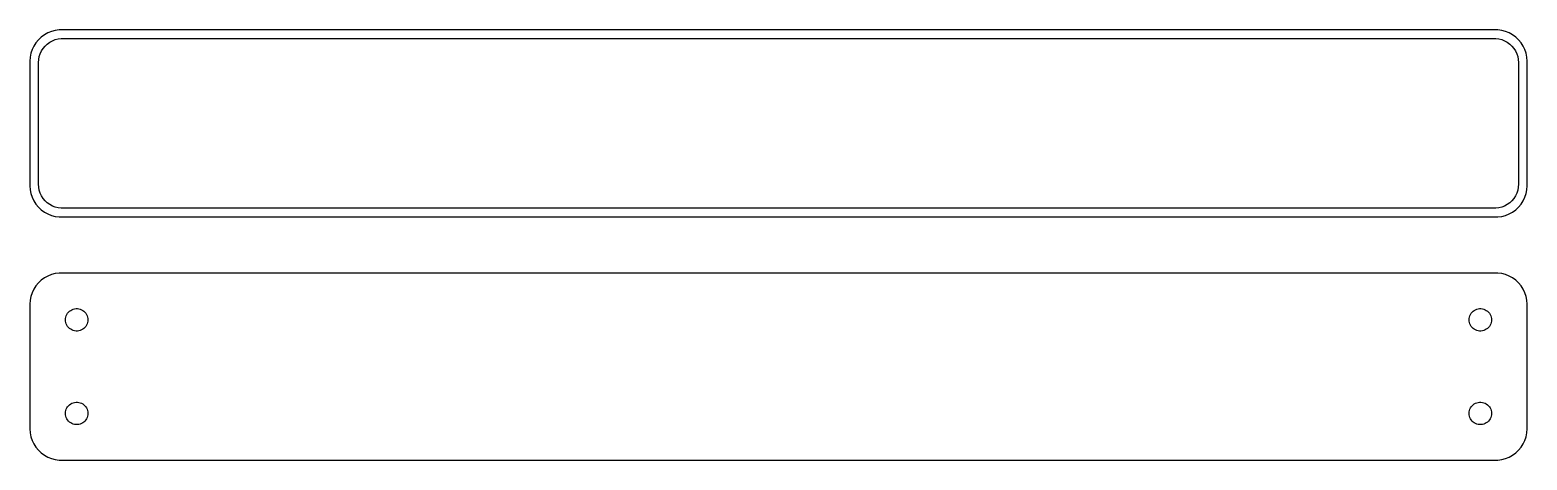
# Model space of a CAD drawing. Header units: metres. Extents: x -120 to 120, y 24 to 93.
import ezdxf

# ---------------------------------------------------------------- set-up
doc = ezdxf.new("R2010")
doc.units = ezdxf.units.M

msp = doc.modelspace()

# ---------------------------------------------------------------- linework, layer by layer
for p, q in [((-118.645, 91.4227), (-119.045, 90.9389)), ((-118.187, 91.8526), (-118.645, 91.4227)), ((-117.679, 92.2216), (-118.187, 91.8526)), ((-117.129, 92.5241), (-117.679, 92.2216)), ((-116.545, 92.7553), (-117.129, 92.5241)), ((-116.823, 91.0171), (-116.398, 91.2512)), ((-115.937, 92.9114), (-116.545, 92.7553)), ((-116.398, 91.2512), (-115.946, 91.4301)), ((-115.946, 91.4301), (-115.475, 91.5509)), ((-115.314, 92.9901), (-115.937, 92.9114)), ((-115.475, 91.5509), (-114.993, 91.6118)), ((115.314, 92.9901), (-115.314, 92.9901)), ((-114.993, 91.6118), (114.993, 91.6118)), ((114.993, 91.6118), (115.475, 91.5509)), ((115.937, 92.9114), (115.314, 92.9901)), ((115.475, 91.5509), (115.946, 91.4301)), ((116.545, 92.7553), (115.937, 92.9114)), ((115.946, 91.4301), (116.398, 91.2512)), ((116.398, 91.2512), (116.823, 91.0171)), ((117.129, 92.5241), (116.545, 92.7553)), ((117.679, 92.2216), (117.129, 92.5241)), ((118.187, 91.8526), (117.679, 92.2216)), ((118.645, 91.4227), (118.187, 91.8526)), ((119.045, 90.9389), (118.645, 91.4227)), ((-119.843, 89.2434), (-119.961, 88.6267)), ((-119.649, 89.8406), (-119.843, 89.2434)), ((-119.382, 90.4088), (-119.649, 89.8406)), ((-119.045, 90.9389), (-119.382, 90.4088)), ((-118.498, 88.7123), (-118.348, 89.1744)), ((-118.348, 89.1744), (-118.141, 89.6141)), ((-118.141, 89.6141), (-117.88, 90.0244)), ((-117.88, 90.0244), (-117.571, 90.3988)), ((-117.571, 90.3988), (-117.216, 90.7315)), ((-117.216, 90.7315), (-116.823, 91.0171)), ((116.823, 91.0171), (117.216, 90.7315)), ((117.216, 90.7315), (117.571, 90.3988)), ((117.571, 90.3988), (117.88, 90.0244)), ((117.88, 90.0244), (118.141, 89.6141)), ((118.141, 89.6141), (118.348, 89.1744)), ((118.348, 89.1744), (118.498, 88.7123)), ((119.382, 90.4088), (119.045, 90.9389)), ((119.649, 89.8406), (119.382, 90.4088)), ((119.843, 89.2434), (119.649, 89.8406)), ((119.961, 88.6267), (119.843, 89.2434)), ((-119.961, 88.6267), (-120, 88)), ((-120, 88), (-120, 68)), ((-118.619, 87.75), (-118.589, 88.235)), ((-118.619, 68.25), (-118.619, 87.75)), ((-118.589, 88.235), (-118.498, 88.7123)), ((118.498, 88.7123), (118.589, 88.235)), ((118.589, 88.235), (118.619, 87.75)), ((118.619, 87.75), (118.619, 68.25)), ((120, 88), (119.961, 88.6267)), ((120, 68), (120, 88)), ((-120, 68), (-119.961, 67.3733)), ((-119.961, 67.3733), (-119.843, 66.7566)), ((-118.589, 67.765), (-118.619, 68.25)), ((-118.498, 67.2877), (-118.589, 67.765)), ((-118.348, 66.8256), (-118.498, 67.2877)), ((118.498, 67.2877), (118.348, 66.8256)), ((118.589, 67.765), (118.498, 67.2877)), ((118.619, 68.25), (118.589, 67.765)), ((119.843, 66.7566), (119.961, 67.3733)), ((119.961, 67.3733), (120, 68)), ((-119.843, 66.7566), (-119.649, 66.1594)), ((-119.649, 66.1594), (-119.382, 65.5912)), ((-119.382, 65.5912), (-119.045, 65.0611)), ((-119.045, 65.0611), (-118.645, 64.5773)), ((-118.141, 66.3859), (-118.348, 66.8256)), ((-117.88, 65.9756), (-118.141, 66.3859)), ((-117.571, 65.6012), (-117.88, 65.9756)), ((-117.216, 65.2685), (-117.571, 65.6012)), ((-116.823, 64.9829), (-117.216, 65.2685)), ((-116.398, 64.7488), (-116.823, 64.9829)), ((116.823, 64.9829), (116.398, 64.7488)), ((117.216, 65.2685), (116.823, 64.9829)), ((117.571, 65.6012), (117.216, 65.2685)), ((117.88, 65.9756), (117.571, 65.6012)), ((118.141, 66.3859), (117.88, 65.9756)), ((118.348, 66.8256), (118.141, 66.3859)), ((118.645, 64.5773), (119.045, 65.0611)), ((119.045, 65.0611), (119.382, 65.5912)), ((119.382, 65.5912), (119.649, 66.1594)), ((119.649, 66.1594), (119.843, 66.7566)), ((-118.645, 64.5773), (-118.187, 64.1474)), ((-118.187, 64.1474), (-117.679, 63.7784)), ((-117.679, 63.7784), (-117.129, 63.4759)), ((-117.129, 63.4759), (-116.545, 63.2447)), ((-116.545, 63.2447), (-115.937, 63.0886)), ((-115.946, 64.5699), (-116.398, 64.7488)), ((-115.475, 64.4491), (-115.946, 64.5699)), ((-115.937, 63.0886), (-115.314, 63.0099)), ((-114.993, 64.3882), (-115.475, 64.4491)), ((-115.314, 63.0099), (115.314, 63.0099)), ((114.993, 64.3882), (-114.993, 64.3882)), ((115.475, 64.4491), (114.993, 64.3882)), ((115.314, 63.0099), (115.937, 63.0886)), ((115.946, 64.5699), (115.475, 64.4491)), ((115.937, 63.0886), (116.545, 63.2447)), ((116.398, 64.7488), (115.946, 64.5699)), ((116.545, 63.2447), (117.129, 63.4759)), ((117.129, 63.4759), (117.679, 63.7784)), ((117.679, 63.7784), (118.187, 64.1474)), ((118.187, 64.1474), (118.645, 64.5773)), ((-118.187, 52.8526), (-118.645, 52.4227)), ((-117.679, 53.2216), (-118.187, 52.8526)), ((-117.129, 53.5241), (-117.679, 53.2216)), ((-116.545, 53.7553), (-117.129, 53.5241)), ((-115.937, 53.9114), (-116.545, 53.7553)), ((-115.314, 53.9901), (-115.937, 53.9114)), ((115.314, 53.9901), (-115.314, 53.9901)), ((115.937, 53.9114), (115.314, 53.9901)), ((116.545, 53.7553), (115.937, 53.9114)), ((117.129, 53.5241), (116.545, 53.7553)), ((117.679, 53.2216), (117.129, 53.5241)), ((118.187, 52.8526), (117.679, 53.2216)), ((118.645, 52.4227), (118.187, 52.8526)), ((-119.649, 50.8406), (-119.843, 50.2434)), ((-119.382, 51.4088), (-119.649, 50.8406)), ((-119.045, 51.9389), (-119.382, 51.4088)), ((-118.645, 52.4227), (-119.045, 51.9389)), ((119.045, 51.9389), (118.645, 52.4227)), ((119.382, 51.4088), (119.045, 51.9389)), ((119.649, 50.8406), (119.382, 51.4088)), ((119.843, 50.2434), (119.649, 50.8406)), ((-119.961, 49.6267), (-120, 49)), ((-120, 49), (-120, 29)), ((-119.843, 50.2434), (-119.961, 49.6267)), ((-113.647, 47.8869), (-113.464, 48.0198)), ((-113.464, 48.0198), (-113.266, 48.1287)), ((-113.266, 48.1287), (-113.056, 48.2119)), ((-113.056, 48.2119), (-112.837, 48.2681)), ((-112.837, 48.2681), (-112.613, 48.2964)), ((-112.613, 48.2964), (-112.387, 48.2964)), ((-112.387, 48.2964), (-112.163, 48.2681)), ((-112.163, 48.2681), (-111.944, 48.2119)), ((-111.944, 48.2119), (-111.734, 48.1287)), ((-111.734, 48.1287), (-111.536, 48.0198)), ((-111.536, 48.0198), (-111.353, 47.8869)), ((111.353, 47.8869), (111.536, 48.0198)), ((111.536, 48.0198), (111.734, 48.1287)), ((111.734, 48.1287), (111.944, 48.2119)), ((111.944, 48.2119), (112.163, 48.2681)), ((112.163, 48.2681), (112.387, 48.2964)), ((112.387, 48.2964), (112.613, 48.2964)), ((112.613, 48.2964), (112.837, 48.2681)), ((112.837, 48.2681), (113.056, 48.2119)), ((113.056, 48.2119), (113.266, 48.1287)), ((113.266, 48.1287), (113.464, 48.0198)), ((113.464, 48.0198), (113.647, 47.8869)), ((119.961, 49.6267), (119.843, 50.2434)), ((120, 49), (119.961, 49.6267)), ((120, 29), (120, 49)), ((-114.3, 46.5), (-114.286, 46.7256)), ((-114.286, 46.2744), (-114.3, 46.5)), ((-114.286, 46.7256), (-114.243, 46.9476)), ((-114.243, 46.0524), (-114.286, 46.2744)), ((-114.243, 46.9476), (-114.174, 47.1626)), ((-114.174, 45.8374), (-114.243, 46.0524)), ((-114.174, 47.1626), (-114.077, 47.3671)), ((-114.077, 45.6328), (-114.174, 45.8374)), ((-114.077, 47.3671), (-113.956, 47.558)), ((-113.956, 45.442), (-114.077, 45.6328)), ((-113.956, 47.558), (-113.812, 47.7322)), ((-113.812, 47.7322), (-113.647, 47.8869)), ((-111.353, 47.8869), (-111.188, 47.7322)), ((-111.188, 47.7322), (-111.044, 47.558)), ((-111.044, 47.558), (-110.923, 47.3671)), ((-110.923, 45.6328), (-111.044, 45.442)), ((-110.923, 47.3671), (-110.826, 47.1626)), ((-110.826, 45.8374), (-110.923, 45.6328)), ((-110.826, 47.1626), (-110.757, 46.9476)), ((-110.757, 46.0524), (-110.826, 45.8374)), ((-110.757, 46.9476), (-110.714, 46.7256)), ((-110.714, 46.2744), (-110.757, 46.0524)), ((-110.714, 46.7256), (-110.7, 46.5)), ((-110.7, 46.5), (-110.714, 46.2744)), ((110.7, 46.5), (110.714, 46.7256)), ((110.714, 46.2744), (110.7, 46.5)), ((110.714, 46.7256), (110.757, 46.9476)), ((110.757, 46.0524), (110.714, 46.2744)), ((110.757, 46.9476), (110.826, 47.1626)), ((110.826, 45.8374), (110.757, 46.0524)), ((110.826, 47.1626), (110.923, 47.3671)), ((110.923, 45.6328), (110.826, 45.8374)), ((110.923, 47.3671), (111.044, 47.558)), ((111.044, 45.442), (110.923, 45.6328)), ((111.044, 47.558), (111.188, 47.7322)), ((111.188, 47.7322), (111.353, 47.8869)), ((113.647, 47.8869), (113.812, 47.7322)), ((113.812, 47.7322), (113.956, 47.558)), ((113.956, 47.558), (114.077, 47.3671)), ((114.077, 45.6328), (113.956, 45.442)), ((114.077, 47.3671), (114.174, 47.1626)), ((114.174, 45.8374), (114.077, 45.6328)), ((114.174, 47.1626), (114.243, 46.9476)), ((114.243, 46.0524), (114.174, 45.8374)), ((114.243, 46.9476), (114.286, 46.7256)), ((114.286, 46.2744), (114.243, 46.0524)), ((114.286, 46.7256), (114.3, 46.5)), ((114.3, 46.5), (114.286, 46.2744)), ((-113.812, 45.2678), (-113.956, 45.442)), ((-113.647, 45.1131), (-113.812, 45.2678)), ((-113.464, 44.9802), (-113.647, 45.1131)), ((-113.266, 44.8713), (-113.464, 44.9802)), ((-113.056, 44.7881), (-113.266, 44.8713)), ((-112.837, 44.7319), (-113.056, 44.7881)), ((-112.613, 44.7036), (-112.837, 44.7319)), ((-112.387, 44.7036), (-112.613, 44.7036)), ((-112.163, 44.7319), (-112.387, 44.7036)), ((-111.944, 44.7881), (-112.163, 44.7319)), ((-111.734, 44.8713), (-111.944, 44.7881)), ((-111.536, 44.9802), (-111.734, 44.8713)), ((-111.353, 45.1131), (-111.536, 44.9802)), ((-111.188, 45.2678), (-111.353, 45.1131)), ((-111.044, 45.442), (-111.188, 45.2678)), ((111.188, 45.2678), (111.044, 45.442)), ((111.353, 45.1131), (111.188, 45.2678)), ((111.536, 44.9802), (111.353, 45.1131)), ((111.734, 44.8713), (111.536, 44.9802)), ((111.944, 44.7881), (111.734, 44.8713)), ((112.163, 44.7319), (111.944, 44.7881)), ((112.387, 44.7036), (112.163, 44.7319)), ((112.613, 44.7036), (112.387, 44.7036)), ((112.837, 44.7319), (112.613, 44.7036)), ((113.056, 44.7881), (112.837, 44.7319)), ((113.266, 44.8713), (113.056, 44.7881)), ((113.464, 44.9802), (113.266, 44.8713)), ((113.647, 45.1131), (113.464, 44.9802)), ((113.812, 45.2678), (113.647, 45.1131)), ((113.956, 45.442), (113.812, 45.2678)), ((-114.3, 31.5), (-114.286, 31.7256)), ((-114.286, 31.2744), (-114.3, 31.5)), ((-114.286, 31.7256), (-114.243, 31.9476)), ((-114.243, 31.0524), (-114.286, 31.2744)), ((-114.243, 31.9476), (-114.174, 32.1626)), ((-114.174, 32.1626), (-114.077, 32.3672)), ((-114.077, 32.3672), (-113.956, 32.558)), ((-113.956, 32.558), (-113.812, 32.7322)), ((-113.812, 32.7322), (-113.647, 32.8869)), ((-113.647, 32.8869), (-113.464, 33.0198)), ((-113.464, 33.0198), (-113.266, 33.1287)), ((-113.266, 33.1287), (-113.056, 33.2119)), ((-113.056, 33.2119), (-112.837, 33.2681)), ((-112.837, 33.2681), (-112.613, 33.2964)), ((-112.613, 33.2964), (-112.387, 33.2964)), ((-112.387, 33.2964), (-112.163, 33.2681)), ((-112.163, 33.2681), (-111.944, 33.2119)), ((-111.944, 33.2119), (-111.734, 33.1287)), ((-111.734, 33.1287), (-111.536, 33.0198)), ((-111.536, 33.0198), (-111.353, 32.8869)), ((-111.353, 32.8869), (-111.188, 32.7322)), ((-111.188, 32.7322), (-111.044, 32.558)), ((-111.044, 32.558), (-110.923, 32.3672)), ((-110.923, 32.3672), (-110.826, 32.1626)), ((-110.826, 32.1626), (-110.757, 31.9476)), ((-110.757, 31.9476), (-110.714, 31.7256)), ((-110.714, 31.2744), (-110.757, 31.0524)), ((-110.714, 31.7256), (-110.7, 31.5)), ((-110.7, 31.5), (-110.714, 31.2744)), ((110.7, 31.5), (110.714, 31.7256)), ((110.714, 31.2744), (110.7, 31.5)), ((110.714, 31.7256), (110.757, 31.9476)), ((110.757, 31.0524), (110.714, 31.2744)), ((110.757, 31.9476), (110.826, 32.1626)), ((110.826, 32.1626), (110.923, 32.3672)), ((110.923, 32.3672), (111.044, 32.558)), ((111.044, 32.558), (111.188, 32.7322)), ((111.188, 32.7322), (111.353, 32.8869)), ((111.353, 32.8869), (111.536, 33.0198)), ((111.536, 33.0198), (111.734, 33.1287)), ((111.734, 33.1287), (111.944, 33.2119)), ((111.944, 33.2119), (112.163, 33.2681)), ((112.163, 33.2681), (112.387, 33.2964)), ((112.387, 33.2964), (112.613, 33.2964)), ((112.613, 33.2964), (112.837, 33.2681)), ((112.837, 33.2681), (113.056, 33.2119)), ((113.056, 33.2119), (113.266, 33.1287)), ((113.266, 33.1287), (113.464, 33.0198)), ((113.464, 33.0198), (113.647, 32.8869)), ((113.647, 32.8869), (113.812, 32.7322)), ((113.812, 32.7322), (113.956, 32.558)), ((113.956, 32.558), (114.077, 32.3672)), ((114.077, 32.3672), (114.174, 32.1626)), ((114.174, 32.1626), (114.243, 31.9476)), ((114.243, 31.9476), (114.286, 31.7256)), ((114.286, 31.2744), (114.243, 31.0524)), ((114.286, 31.7256), (114.3, 31.5)), ((114.3, 31.5), (114.286, 31.2744)), ((-120, 29), (-119.961, 28.3733)), ((-114.174, 30.8374), (-114.243, 31.0524)), ((-114.077, 30.6329), (-114.174, 30.8374)), ((-113.956, 30.442), (-114.077, 30.6329)), ((-113.812, 30.2678), (-113.956, 30.442)), ((-113.647, 30.1131), (-113.812, 30.2678)), ((-113.464, 29.9802), (-113.647, 30.1131)), ((-113.266, 29.8713), (-113.464, 29.9802)), ((-113.056, 29.7881), (-113.266, 29.8713)), ((-112.837, 29.7319), (-113.056, 29.7881)), ((-112.613, 29.7036), (-112.837, 29.7319)), ((-112.387, 29.7036), (-112.613, 29.7036)), ((-112.163, 29.7319), (-112.387, 29.7036)), ((-111.944, 29.7881), (-112.163, 29.7319)), ((-111.734, 29.8713), (-111.944, 29.7881)), ((-111.536, 29.9802), (-111.734, 29.8713)), ((-111.353, 30.1131), (-111.536, 29.9802)), ((-111.188, 30.2678), (-111.353, 30.1131)), ((-111.044, 30.442), (-111.188, 30.2678)), ((-110.923, 30.6329), (-111.044, 30.442)), ((-110.826, 30.8374), (-110.923, 30.6329)), ((-110.757, 31.0524), (-110.826, 30.8374)), ((110.826, 30.8374), (110.757, 31.0524)), ((110.923, 30.6329), (110.826, 30.8374)), ((111.044, 30.442), (110.923, 30.6329)), ((111.188, 30.2678), (111.044, 30.442)), ((111.353, 30.1131), (111.188, 30.2678)), ((111.536, 29.9802), (111.353, 30.1131)), ((111.734, 29.8713), (111.536, 29.9802)), ((111.944, 29.7881), (111.734, 29.8713)), ((112.163, 29.7319), (111.944, 29.7881)), ((112.387, 29.7036), (112.163, 29.7319)), ((112.613, 29.7036), (112.387, 29.7036)), ((112.837, 29.7319), (112.613, 29.7036)), ((113.056, 29.7881), (112.837, 29.7319)), ((113.266, 29.8713), (113.056, 29.7881)), ((113.464, 29.9802), (113.266, 29.8713)), ((113.647, 30.1131), (113.464, 29.9802)), ((113.812, 30.2678), (113.647, 30.1131)), ((113.956, 30.442), (113.812, 30.2678)), ((114.077, 30.6329), (113.956, 30.442)), ((114.174, 30.8374), (114.077, 30.6329)), ((114.243, 31.0524), (114.174, 30.8374)), ((119.961, 28.3733), (120, 29)), ((-119.961, 28.3733), (-119.843, 27.7566)), ((-119.843, 27.7566), (-119.649, 27.1594)), ((-119.649, 27.1594), (-119.382, 26.5912)), ((-119.382, 26.5912), (-119.045, 26.0611)), ((119.045, 26.0611), (119.382, 26.5912)), ((119.382, 26.5912), (119.649, 27.1594)), ((119.649, 27.1594), (119.843, 27.7566)), ((119.843, 27.7566), (119.961, 28.3733)), ((-119.045, 26.0611), (-118.645, 25.5773)), ((-118.645, 25.5773), (-118.187, 25.1474)), ((-118.187, 25.1474), (-117.679, 24.7784)), ((-117.679, 24.7784), (-117.129, 24.4759)), ((-117.129, 24.4759), (-116.545, 24.2447)), ((-116.545, 24.2447), (-115.937, 24.0886)), ((-115.937, 24.0886), (-115.314, 24.0099)), ((-115.314, 24.0099), (115.314, 24.0099)), ((115.314, 24.0099), (115.937, 24.0886)), ((115.937, 24.0886), (116.545, 24.2447)), ((116.545, 24.2447), (117.129, 24.4759)), ((117.129, 24.4759), (117.679, 24.7784)), ((117.679, 24.7784), (118.187, 25.1474)), ((118.187, 25.1474), (118.645, 25.5773)), ((118.645, 25.5773), (119.045, 26.0611))]:
    msp.add_line(p, q)

doc.saveas('drawing.dxf')
